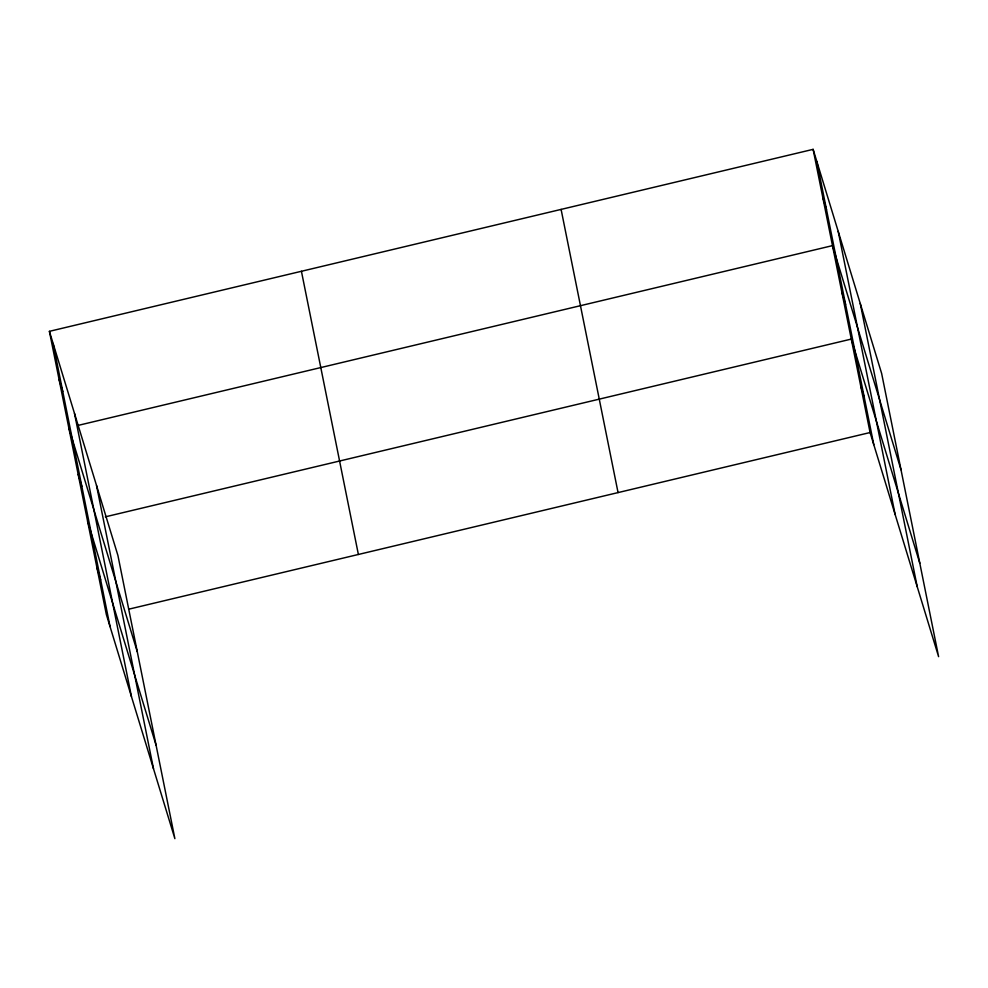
<?xml version="1.0" encoding="UTF-8"?>
<svg xmlns="http://www.w3.org/2000/svg" width="988" height="988" viewBox="0 0 988 988"><rect width="100%" height="100%" fill="white"/><g stroke="black" fill="none" stroke-linecap="round" stroke-linejoin="round"><path stroke-width="1.48" d="M49.4 331.338L117.918 555.466L174.876 838.651L106.358 614.536L49.4 331.338L813.124 149.349L881.642 373.464L938.6 656.662L870.082 432.534L813.124 149.349M77.657 425.507L832.489 245.629L901.007 469.757M105.358 516.835L851.285 339.082L919.803 563.209M128.601 609.226L870.082 432.534M822.806 197.489L826.499 209.579M841.887 292.362L845.58 304.452M860.684 385.814L864.377 397.905M59.082 379.478L62.775 391.569M68.765 427.619L137.283 651.747M78.163 474.351L81.856 486.442M87.562 521.071L156.079 745.199M96.96 567.804L100.653 579.894M860.252 303.501L917.21 586.699M838.207 231.402L895.165 514.6M816.817 161.439L873.775 444.625M561.098 209.394L618.056 492.592M301.426 271.28L358.385 554.478M96.528 485.491L153.486 768.689M74.495 413.404L131.453 696.589M53.093 343.429L110.051 626.627"/></g></svg>
